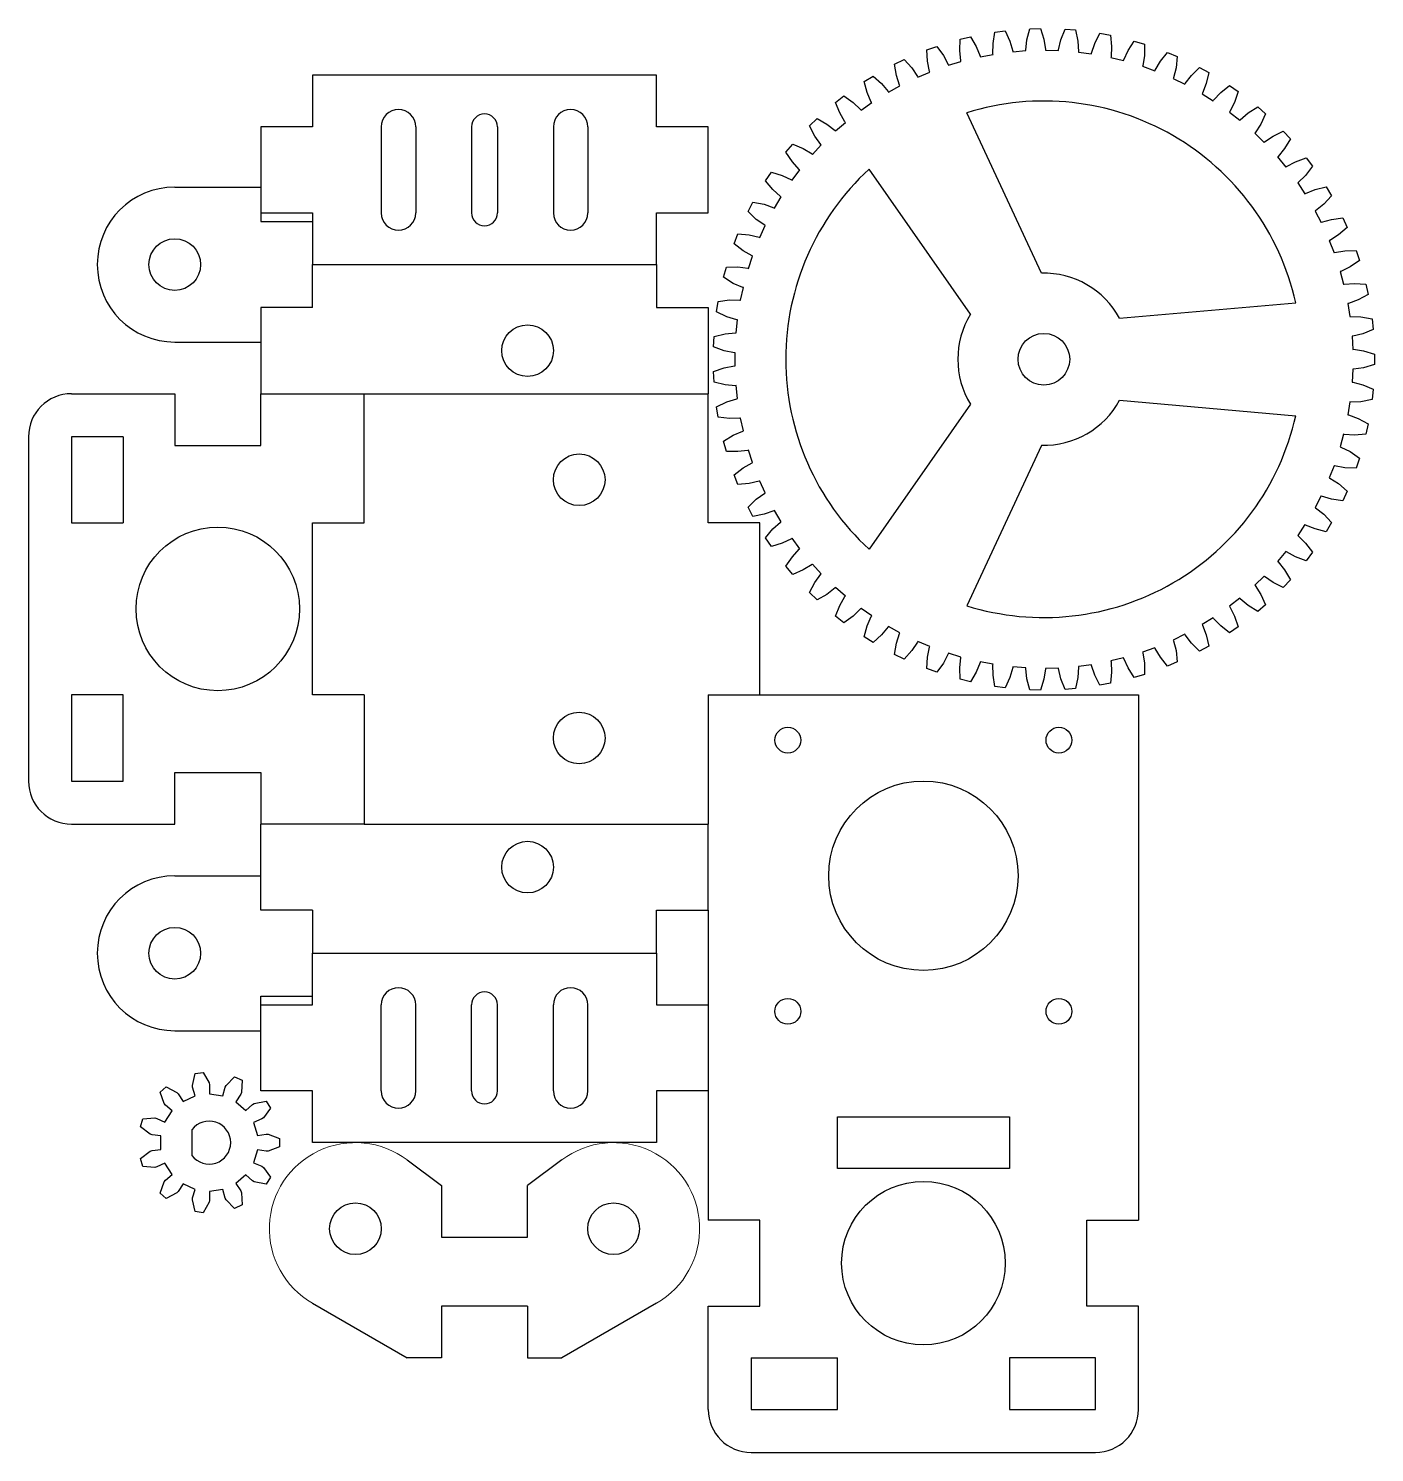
# Model space of a CAD drawing. Header units: millimetres. Extents: x -59 to 97, y -98 to 67.
import ezdxf

# ---------------------------------------------------------------- set-up
doc = ezdxf.new("R2010")
doc.units = ezdxf.units.MM
doc.layers.get('0').update_dxf_attribs({"linetype": 'CONTINUOUS'})

msp = doc.modelspace()

# ---------------------------------------------------------------- linework, layer by layer
for p, q in [((14, 62), (-26, 62)), ((-26, 62), (-26, 56)), ((14, 56), (14, 62)), ((58.74, 39), (50.05, 57.63)), ((-26, 56), (-32, 56)), ((-32, 56), (-32, 46)), ((-18, 56), (-18, 46)), ((-14, 56), (-14, 46)), ((-7.5, 56), (-7.5, 46)), ((-4.5, 56), (-4.5, 46)), ((2, 56), (2, 46)), ((6, 56), (6, 46)), ((20, 56), (14, 56)), ((20, 46), (20, 56)), ((50.48, 34.23), (38.68, 51.07)), ((-42, 49), (-32, 49)), ((-32, 46), (-26, 46)), ((-32, 46), (-32, 45)), ((-32, 45), (-26, 45)), ((-26, 46), (-26, 40)), ((14, 40), (14, 46)), ((14, 46), (20, 46)), ((-26, 35), (-26, 40)), ((-26, 40), (14, 40)), ((14, 40), (14, 35)), ((-26, 35), (-32, 35)), ((-32, 35), (-32, 25)), ((14, 35), (20, 35)), ((20, 35), (20, 25)), ((67.79, 33.77), (88.27, 35.56)), ((-42, 31), (-32, 31)), ((-54, 25), (-42, 25)), ((-42, 25), (-42, 19)), ((-32, 19), (-32, 25)), ((-32, 25), (-20, 25)), ((-20, 25), (20, 25)), ((-20, 10), (-20, 25)), ((20, 10), (20, 25)), ((50.48, 23.77), (38.68, 6.93)), ((67.79, 24.23), (88.27, 22.44)), ((-59, 20), (-59, -20)), ((-48, 20), (-54, 20)), ((-54, 20), (-54, 10)), ((-48, 20), (-48, 10)), ((-42, 19), (-32, 19)), ((58.74, 19), (50.05, 0.37)), ((-54, 10), (-48, 10)), ((-26, -10), (-26, 10)), ((-26, 10), (-20, 10)), ((26, 10), (20, 10)), ((26, -10), (26, 10)), ((-48, -10), (-54, -10)), ((-54, -10), (-54, -20)), ((-48, -20), (-48, -10)), ((-20, -10), (-26, -10)), ((-20, -10), (-20, -25)), ((20, -10), (26, -10)), ((20, -10), (20, -25)), ((26, -10), (70, -10)), ((70, -10), (70, -71)), ((-42, -25), (-42, -19)), ((-42, -19), (-32, -19)), ((-32, -19), (-32, -25)), ((-54, -20), (-48, -20)), ((-54, -25), (-42, -25)), ((-20, -25), (-32, -25)), ((-32, -35), (-32, -25)), ((-20, -25), (20, -25)), ((20, -35), (20, -25)), ((-42, -31), (-32, -31)), ((-26, -35), (-32, -35)), ((-26, -35), (-26, -40)), ((14, -40), (14, -35)), ((14, -35), (20, -35)), ((20, -35), (20, -46)), ((-26, -40), (14, -40)), ((-26, -46), (-26, -40)), ((14, -40), (14, -46)), ((-32, -46), (-32, -45)), ((-32, -45), (-26, -45)), ((-32, -56), (-32, -46)), ((-32, -46), (-26, -46)), ((-18, -56), (-18, -46)), ((-14, -56), (-14, -46)), ((-7.5, -56), (-7.5, -46)), ((-4.5, -56), (-4.5, -46)), ((2, -56), (2, -46)), ((6, -56), (6, -46)), ((14, -46), (20, -46)), ((20, -46), (20, -56)), ((-42, -49), (-32, -49)), ((-26, -56), (-32, -56)), ((-26, -62), (-26, -56)), ((20, -56), (14, -56)), ((14, -56), (14, -62)), ((20, -56), (20, -71)), ((35, -65), (35, -59)), ((35, -59), (55, -59)), ((55, -59), (55, -65)), ((-40, -60.5), (-40, -63.5)), ((14, -62), (-26, -62)), ((-15, -64), (-11, -67)), ((3, -64), (-1, -67)), ((55, -65), (35, -65)), ((-11, -67), (-11, -73)), ((-1, -73), (-1, -67)), ((26, -71), (20, -71)), ((26, -81), (26, -71)), ((64, -81), (64, -71)), ((64, -71), (70, -71)), ((-11, -73), (-1, -73)), ((-25.99, -80.66), (-15, -87)), ((-1, -81), (-11, -81)), ((-11, -81), (-11, -87)), ((-1, -81), (-1, -87)), ((13.99, -80.66), (3, -87)), ((20, -81), (26, -81)), ((20, -93), (20, -81)), ((70, -81), (64, -81)), ((70, -93), (70, -81)), ((-11, -87), (-15, -87)), ((-1, -87), (3, -87)), ((25, -87), (25, -93)), ((25, -87), (35, -87)), ((35, -93), (35, -87)), ((55, -87), (55, -93)), ((65, -87), (55, -87)), ((65, -93), (65, -87)), ((25, -93), (35, -93)), ((55, -93), (65, -93)), ((25, -98), (65, -98))]:
    msp.add_line(p, q)
at = {"color": 7}
for points in [[(94.89, 30.15), (94.97, 30.16), (96.16, 29.99), (97.43, 29.61), (97.43, 28.39), (96.16, 28.01), (94.97, 27.84), (94.89, 27.85), (94.81, 26.33), (94.89, 26.33), (96.05, 26.03), (97.28, 25.53), (97.15, 24.31), (95.84, 24.07), (94.64, 24.03), (94.57, 24.04), (94.33, 22.54), (94.4, 22.53), (95.53, 22.11), (96.69, 21.48), (96.43, 20.28), (95.11, 20.18), (93.91, 20.27), (93.84, 20.28), (93.44, 18.82), (93.51, 18.8), (94.59, 18.27), (95.68, 17.51), (95.29, 16.35), (93.97, 16.39), (92.79, 16.61), (92.72, 16.63), (92.16, 15.22), (92.23, 15.19), (93.25, 14.55), (94.25, 13.68), (93.74, 12.56), (92.43, 12.75), (91.28, 13.08), (91.21, 13.12), (90.51, 11.78), (90.58, 11.74), (91.52, 10.99), (92.42, 10.02), (91.8, 8.97), (90.51, 9.29), (89.4, 9.74), (89.34, 9.79), (88.5, 8.52), (88.57, 8.48), (89.42, 7.64), (90.21, 6.58), (89.48, 5.59), (88.24, 6.05), (87.18, 6.62), (87.13, 6.67), (86.16, 5.5), (86.22, 5.45), (86.98, 4.52), (87.65, 3.39), (86.82, 2.49), (85.63, 3.07), (84.65, 3.75), (84.59, 3.81), (83.51, 2.75), (83.56, 2.7), (84.22, 1.69), (84.77, 0.49), (83.85, -0.32), (82.73, 0.39), (81.82, 1.17), (81.77, 1.23), (80.58, 0.3), (80.62, 0.23), (81.17, -0.84), (81.59, -2.09), (80.59, -2.79), (79.55, -1.97), (78.73, -1.1), (78.69, -1.03), (77.41, -1.83), (77.44, -1.9), (77.87, -3.02), (78.16, -4.31), (77.09, -4.91), (76.14, -3.98), (75.42, -3.02), (75.39, -2.95), (74.02, -3.62), (74.06, -3.69), (74.36, -4.85), (74.51, -6.16), (73.38, -6.64), (72.54, -5.62), (71.92, -4.59), (71.9, -4.51), (70.47, -5.03), (70.5, -5.1), (70.68, -6.29), (70.69, -7.61), (69.51, -7.96), (68.78, -6.86), (68.28, -5.77), (68.26, -5.69), (66.79, -6.05), (66.81, -6.13), (66.86, -7.33), (66.73, -8.64), (65.52, -8.87), (64.92, -7.69), (64.53, -6.56), (64.52, -6.48), (63.02, -6.68), (63.03, -6.76), (62.96, -7.96), (62.68, -9.25), (61.46, -9.35), (60.98, -8.12), (60.72, -6.94), (60.72, -6.87), (59.2, -6.91), (59.2, -6.98), (59.01, -8.17), (58.6, -9.43), (57.37, -9.39), (57.03, -8.12), (56.89, -6.92), (56.9, -6.85), (55.39, -6.73), (55.38, -6.8), (55.05, -7.96), (54.51, -9.16), (53.3, -9), (53.09, -7.69), (53.08, -6.49), (53.1, -6.42), (51.61, -6.14), (51.59, -6.21), (51.15, -7.33), (50.48, -8.47), (49.29, -8.18), (49.23, -6.86), (49.35, -5.66), (49.37, -5.59), (47.92, -5.15), (47.89, -5.23), (47.33, -6.29), (46.55, -7.35), (45.39, -6.94), (45.47, -5.62), (45.72, -4.44), (45.74, -4.37), (44.35, -3.78), (44.32, -3.85), (43.65, -4.85), (42.75, -5.82), (41.65, -5.29), (41.87, -3.98), (42.24, -2.84), (42.27, -2.77), (40.95, -2.04), (40.91, -2.1), (40.14, -3.02), (39.15, -3.9), (38.1, -3.25), (38.46, -1.97), (38.95, -0.88), (38.99, -0.81), (37.75, 0.06), (37.71, 0), (36.84, -0.84), (35.76, -1.6), (34.8, -0.84), (35.28, 0.39), (35.89, 1.43), (35.93, 1.48), (34.8, 2.48), (34.74, 2.43), (33.79, 1.69), (32.64, 1.04), (31.76, 1.9), (32.38, 3.07), (33.09, 4.04), (33.14, 4.09), (32.11, 5.2), (32.06, 5.15), (31.03, 4.52), (29.82, 4), (29.03, 4.95), (29.77, 6.05), (30.58, 6.94), (30.64, 6.98), (29.74, 8.2), (29.67, 8.15), (28.59, 7.64), (27.33, 7.25), (26.65, 8.27), (27.5, 9.29), (28.4, 10.08), (28.46, 10.12), (27.69, 11.43), (27.63, 11.39), (26.49, 10.99), (25.19, 10.74), (24.63, 11.83), (25.58, 12.75), (26.56, 13.44), (26.63, 13.48), (26, 14.85), (25.93, 14.83), (24.76, 14.55), (23.44, 14.44), (23, 15.58), (24.04, 16.39), (25.09, 16.98), (25.16, 17.01), (24.68, 18.44), (24.61, 18.42), (23.42, 18.27), (22.1, 18.3), (21.77, 19.48), (22.9, 20.18), (24, 20.65), (24.08, 20.67), (23.76, 22.15), (23.68, 22.14), (22.48, 22.11), (21.17, 22.28), (20.97, 23.49), (22.17, 24.07), (23.31, 24.42), (23.39, 24.43), (23.23, 25.94), (23.15, 25.93), (21.96, 26.03), (20.67, 26.34), (20.6, 27.57), (21.85, 28.01), (23.03, 28.24), (23.11, 28.24), (23.11, 29.76), (23.03, 29.76), (21.85, 29.99), (20.6, 30.43), (20.67, 31.66), (21.96, 31.97), (23.15, 32.07), (23.23, 32.06), (23.39, 33.57), (23.31, 33.58), (22.17, 33.93), (20.97, 34.51), (21.17, 35.72), (22.48, 35.89), (23.68, 35.86), (23.76, 35.85), (24.08, 37.33), (24, 37.35), (22.9, 37.82), (21.77, 38.52), (22.1, 39.7), (23.42, 39.73), (24.61, 39.58), (24.68, 39.56), (25.16, 40.99), (25.09, 41.02), (24.04, 41.61), (23, 42.42), (23.44, 43.56), (24.76, 43.45), (25.93, 43.17), (26, 43.15), (26.63, 44.52), (26.56, 44.56), (25.58, 45.25), (24.63, 46.17), (25.19, 47.26), (26.49, 47.01), (27.63, 46.61), (27.69, 46.57), (28.46, 47.88), (28.4, 47.92), (27.5, 48.71), (26.65, 49.73), (27.33, 50.75), (28.59, 50.36), (29.67, 49.85), (29.74, 49.8), (30.64, 51.02), (30.58, 51.06), (29.77, 51.95), (29.03, 53.05), (29.82, 54), (31.03, 53.48), (32.06, 52.85), (32.11, 52.8), (33.14, 53.91), (33.09, 53.96), (32.38, 54.93), (31.76, 56.1), (32.64, 56.96), (33.79, 56.31), (34.74, 55.57), (34.8, 55.52), (35.93, 56.52), (35.89, 56.57), (35.28, 57.61), (34.8, 58.84), (35.76, 59.6), (36.84, 58.84), (37.71, 58), (37.75, 57.94), (38.99, 58.81), (38.95, 58.88), (38.46, 59.97), (38.1, 61.25), (39.15, 61.9), (40.14, 61.02), (40.91, 60.1), (40.95, 60.04), (42.27, 60.77), (42.24, 60.84), (41.87, 61.98), (41.65, 63.29), (42.75, 63.82), (43.65, 62.85), (44.32, 61.85), (44.35, 61.78), (45.74, 62.37), (45.72, 62.44), (45.47, 63.62), (45.39, 64.94), (46.55, 65.35), (47.33, 64.29), (47.89, 63.23), (47.92, 63.15), (49.37, 63.59), (49.35, 63.66), (49.23, 64.86), (49.29, 66.18), (50.48, 66.47), (51.15, 65.33), (51.59, 64.21), (51.61, 64.14), (53.1, 64.42), (53.08, 64.49), (53.09, 65.69), (53.3, 67), (54.51, 67.16), (55.05, 65.96), (55.38, 64.8), (55.39, 64.73), (56.9, 64.85), (56.89, 64.92), (57.03, 66.12), (57.37, 67.39), (58.6, 67.43), (59.01, 66.17), (59.2, 64.98), (59.2, 64.91), (60.72, 64.87), (60.72, 64.94), (60.98, 66.12), (61.46, 67.35), (62.68, 67.25), (62.96, 65.96), (63.03, 64.76), (63.02, 64.68), (64.52, 64.48), (64.53, 64.56), (64.92, 65.69), (65.52, 66.87), (66.73, 66.64), (66.86, 65.33), (66.81, 64.13), (66.79, 64.05), (68.26, 63.69), (68.28, 63.77), (68.78, 64.86), (69.51, 65.96), (70.69, 65.61), (70.68, 64.29), (70.5, 63.1), (70.47, 63.03), (71.9, 62.51), (71.92, 62.59), (72.54, 63.62), (73.38, 64.64), (74.51, 64.16), (74.36, 62.85), (74.06, 61.69), (74.02, 61.62), (75.39, 60.95), (75.42, 61.02), (76.14, 61.98), (77.09, 62.91), (78.16, 62.31), (77.87, 61.02), (77.44, 59.9), (77.41, 59.83), (78.69, 59.03), (78.73, 59.1), (79.55, 59.97), (80.59, 60.79), (81.59, 60.09), (81.17, 58.84), (80.62, 57.77), (80.58, 57.7), (81.77, 56.77), (81.82, 56.83), (82.73, 57.61), (83.85, 58.32), (84.77, 57.51), (84.22, 56.31), (83.56, 55.3), (83.51, 55.25), (84.59, 54.19), (84.65, 54.25), (85.63, 54.93), (86.82, 55.51), (87.65, 54.61), (86.98, 53.48), (86.22, 52.55), (86.16, 52.5), (87.13, 51.33), (87.18, 51.38), (88.24, 51.95), (89.48, 52.41), (90.21, 51.42), (89.42, 50.36), (88.57, 49.52), (88.5, 49.48), (89.34, 48.21), (89.4, 48.26), (90.51, 48.71), (91.8, 49.03), (92.42, 47.98), (91.52, 47.01), (90.58, 46.26), (90.51, 46.22), (91.21, 44.88), (91.28, 44.92), (92.43, 45.25), (93.74, 45.44), (94.25, 44.32), (93.25, 43.45), (92.23, 42.81), (92.16, 42.78), (92.72, 41.37), (92.79, 41.39), (93.97, 41.61), (95.29, 41.65), (95.68, 40.49), (94.59, 39.73), (93.51, 39.2), (93.44, 39.18), (93.84, 37.72), (93.91, 37.73), (95.11, 37.82), (96.43, 37.72), (96.69, 36.52), (95.53, 35.89), (94.4, 35.47), (94.33, 35.46), (94.57, 33.96), (94.64, 33.97), (95.84, 33.93), (97.15, 33.69), (97.28, 32.47), (96.05, 31.97), (94.89, 31.67), (94.81, 31.67), (94.89, 30.15)], [(-32.39, -61.16), (-31.36, -61.01), (-31.14, -61.01), (-29.82, -61.52), (-29.82, -62.48), (-31.14, -62.99), (-31.36, -62.99), (-32.39, -62.84), (-32.83, -64.33), (-31.88, -64.75), (-31.69, -64.88), (-30.86, -66.01), (-31.38, -66.83), (-32.76, -66.54), (-32.95, -66.42), (-33.73, -65.74), (-34.9, -66.75), (-34.34, -67.62), (-34.25, -67.83), (-34.16, -69.24), (-35.04, -69.64), (-36.04, -68.65), (-36.14, -68.45), (-36.43, -67.45), (-37.96, -67.67), (-37.96, -68.71), (-38, -68.93), (-38.68, -70.16), (-39.64, -70.02), (-39.95, -68.65), (-39.92, -68.43), (-39.62, -67.43), (-41.03, -66.79), (-41.59, -67.66), (-41.74, -67.83), (-42.98, -68.49), (-43.71, -67.86), (-43.23, -66.54), (-43.09, -66.37), (-42.3, -65.69), (-43.14, -64.38), (-44.08, -64.82), (-44.3, -64.88), (-45.7, -64.77), (-45.98, -63.84), (-44.85, -62.99), (-44.64, -62.92), (-43.61, -62.78), (-43.61, -61.22), (-44.64, -61.08), (-44.85, -61.01), (-45.98, -60.16), (-45.7, -59.23), (-44.3, -59.12), (-44.08, -59.18), (-43.14, -59.62), (-42.3, -58.31), (-43.09, -57.63), (-43.23, -57.46), (-43.71, -56.14), (-42.98, -55.51), (-41.74, -56.17), (-41.59, -56.34), (-41.03, -57.21), (-39.62, -56.57), (-39.92, -55.57), (-39.95, -55.35), (-39.64, -53.98), (-38.68, -53.84), (-38, -55.07), (-37.96, -55.29), (-37.96, -56.33), (-36.43, -56.55), (-36.14, -55.55), (-36.04, -55.35), (-35.04, -54.36), (-34.16, -54.76), (-34.25, -56.17), (-34.34, -56.38), (-34.9, -57.25), (-33.73, -58.26), (-32.95, -57.58), (-32.76, -57.46), (-31.38, -57.17), (-30.86, -57.99), (-31.69, -59.12), (-31.88, -59.25), (-32.83, -59.67), (-32.39, -61.16)]]:
    msp.add_lwpolyline(points, dxfattribs=at)
for centre, radius in [((-42, 40), 3), ((-1, 30), 3), ((59, 29), 3), ((5, 15), 3), ((-37, 0), 9.5), ((5, -15), 3), ((29.25, -15.25), 1.5), ((60.75, -15.25), 1.5), ((45, -31), 11), ((-1, -30), 3), ((-42, -40), 3), ((29.25, -46.75), 1.5), ((60.75, -46.75), 1.5), ((45, -76), 9.5), ((-21, -72), 3), ((9, -72), 3)]:
    msp.add_circle(centre, radius)
for centre, radius, start, end in [((-16, 56), 2, 0, 180), ((4, 56), 2, 0, 180), ((59, 29), 30, 12.6329, 107.3671), ((-6, 56), 1.5, 0, 180), ((59, 29), 30, 132.6329, 227.3671), ((-42, 40), 9, 90, 270), ((-16, 46), 2, 180, 0), ((-6, 46), 1.5, 180, 0), ((4, 46), 2, 180, 0), ((59, 29), 10, 28.4831, 91.5169), ((59, 29), 10, 148.4831, 211.5169), ((-54, 20), 5, 90, 180), ((59, 29), 10, 268.4831, 331.5169), ((59, 29), 30, 252.6329, 347.3671), ((-54, -20), 5, 180, 270), ((-42, -40), 9, 90, 270), ((-16, -46), 2, 360, 180), ((-6, -46), 1.5, 360, 180), ((4, -46), 2, 360, 180), ((-16, -56), 2, 180, 360), ((-6, -56), 1.5, 180, 360), ((4, -56), 2, 180, 360), ((-38, -62), 2.5, 216.8699, 143.1301), ((25, -93), 5, 180, 270), ((65, -93), 5, 270, 360)]:
    msp.add_arc(centre, radius, start, end)
at = {"color": 7, "linetype": 'CONTINUOUS', "lineweight": 0}
for centre, start, end in [((-21, -72), 53.1301, 240.0434), ((9, -72), 299.9566, 126.8699)]:
    msp.add_arc(centre, 10, start, end, dxfattribs=at)

doc.saveas('drawing.dxf')
